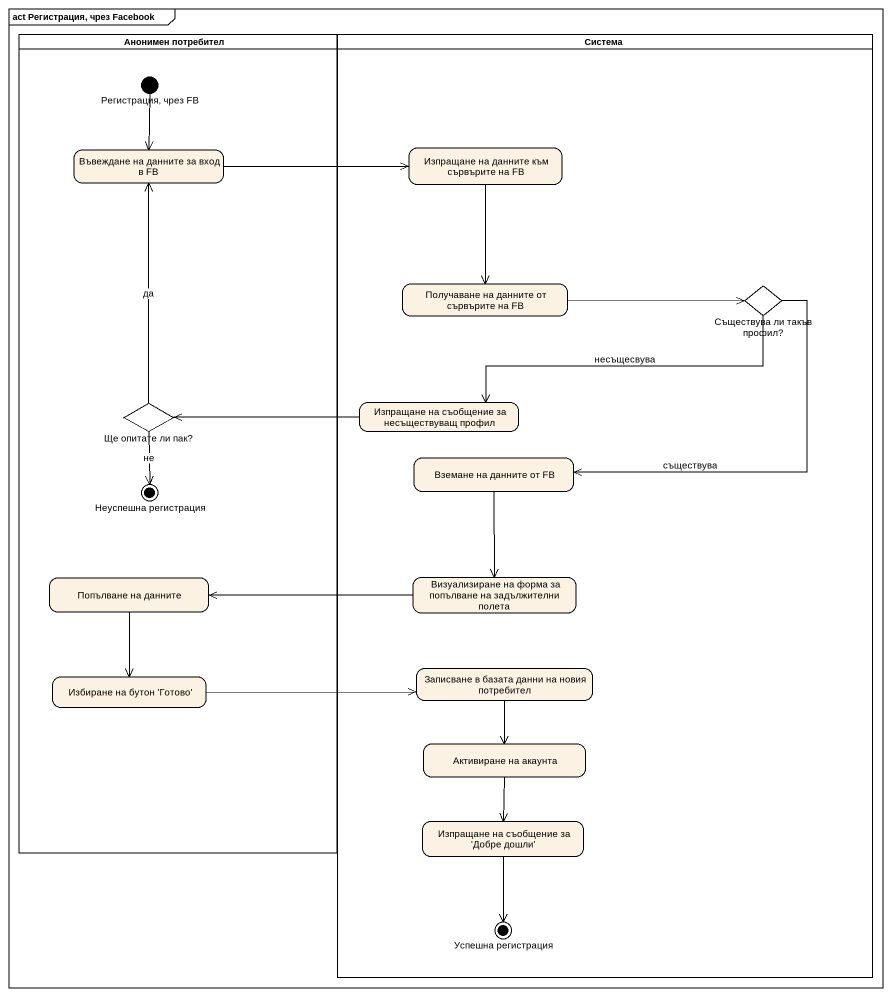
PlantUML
@startuml
mainframe act Регистрация, чрез Facebook
hide empty description
state "Анонимен потребител" as Анонимен_потребител <<partition>> {
  state "Регистрация, чрез FB" as Регистрация_чрез_FB <<start>>
  state "Въвеждане на данните за вход в FB" as Въвеждане_на_данните_за
  state "Ще опитате ли пак?" as Ще_опитате_ли_пак <<choice>>
  state "Неуспешна регистрация" as Неуспешна_регистрация <<end>>
  state "Попълване на данните" as Попълване_на_данните
  state "Избиране на бутон 'Готово'" as Избиране_на_бутон_Готово
}
state Система <<partition>> {
  state "Изпращане на данните към сървърите на FB" as Изпращане_на_данните_към
  state "Получаване на данните от сървърите на FB" as Получаване_на_данните_от
  state "Съществува ли такъв профил?" as Съществува_ли_такъв_профил <<choice>>
  state "Изпращане на съобщение за несъществуващ профил" as Изпращане_на_съобщение_за
  state "Вземане на данните от FB" as Вземане_на_данните_от_FB
  state "Визуализиране на форма за попълване на задължителни полета" as Визуализиране_на_форма_за
  state "Записване в базата данни на новия потребител" as Записване_в_базата_данни_на
  state "Активиране на акаунта" as Активиране_на_акаунта
  state "Изпращане на съобщение за 'Добре дошли'" as Изпращане_на_съобщение_за_2
  state "Успешна регистрация" as Успешна_регистрация <<end>>
}
Регистрация_чрез_FB --> Въвеждане_на_данните_за
Въвеждане_на_данните_за -right-> Изпращане_на_данните_към
Изпращане_на_данните_към --> Получаване_на_данните_от
Получаване_на_данните_от -right-> Съществува_ли_такъв_профил
Съществува_ли_такъв_профил -left-> Изпращане_на_съобщение_за : несъщесвува
Съществува_ли_такъв_профил --> Вземане_на_данните_от_FB : съществува
Ще_опитате_ли_пак -up-> Въвеждане_на_данните_за : да
Ще_опитате_ли_пак --> Неуспешна_регистрация : не
Изпращане_на_съобщение_за -left-> Ще_опитате_ли_пак
Вземане_на_данните_от_FB --> Визуализиране_на_форма_за
Попълване_на_данните --> Избиране_на_бутон_Готово
Визуализиране_на_форма_за -left-> Попълване_на_данните
Избиране_на_бутон_Готово -right-> Записване_в_базата_данни_на
Записване_в_базата_данни_на --> Активиране_на_акаунта
Активиране_на_акаунта --> Изпращане_на_съобщение_за_2
Изпращане_на_съобщение_за_2 --> Успешна_регистрация
@enduml
